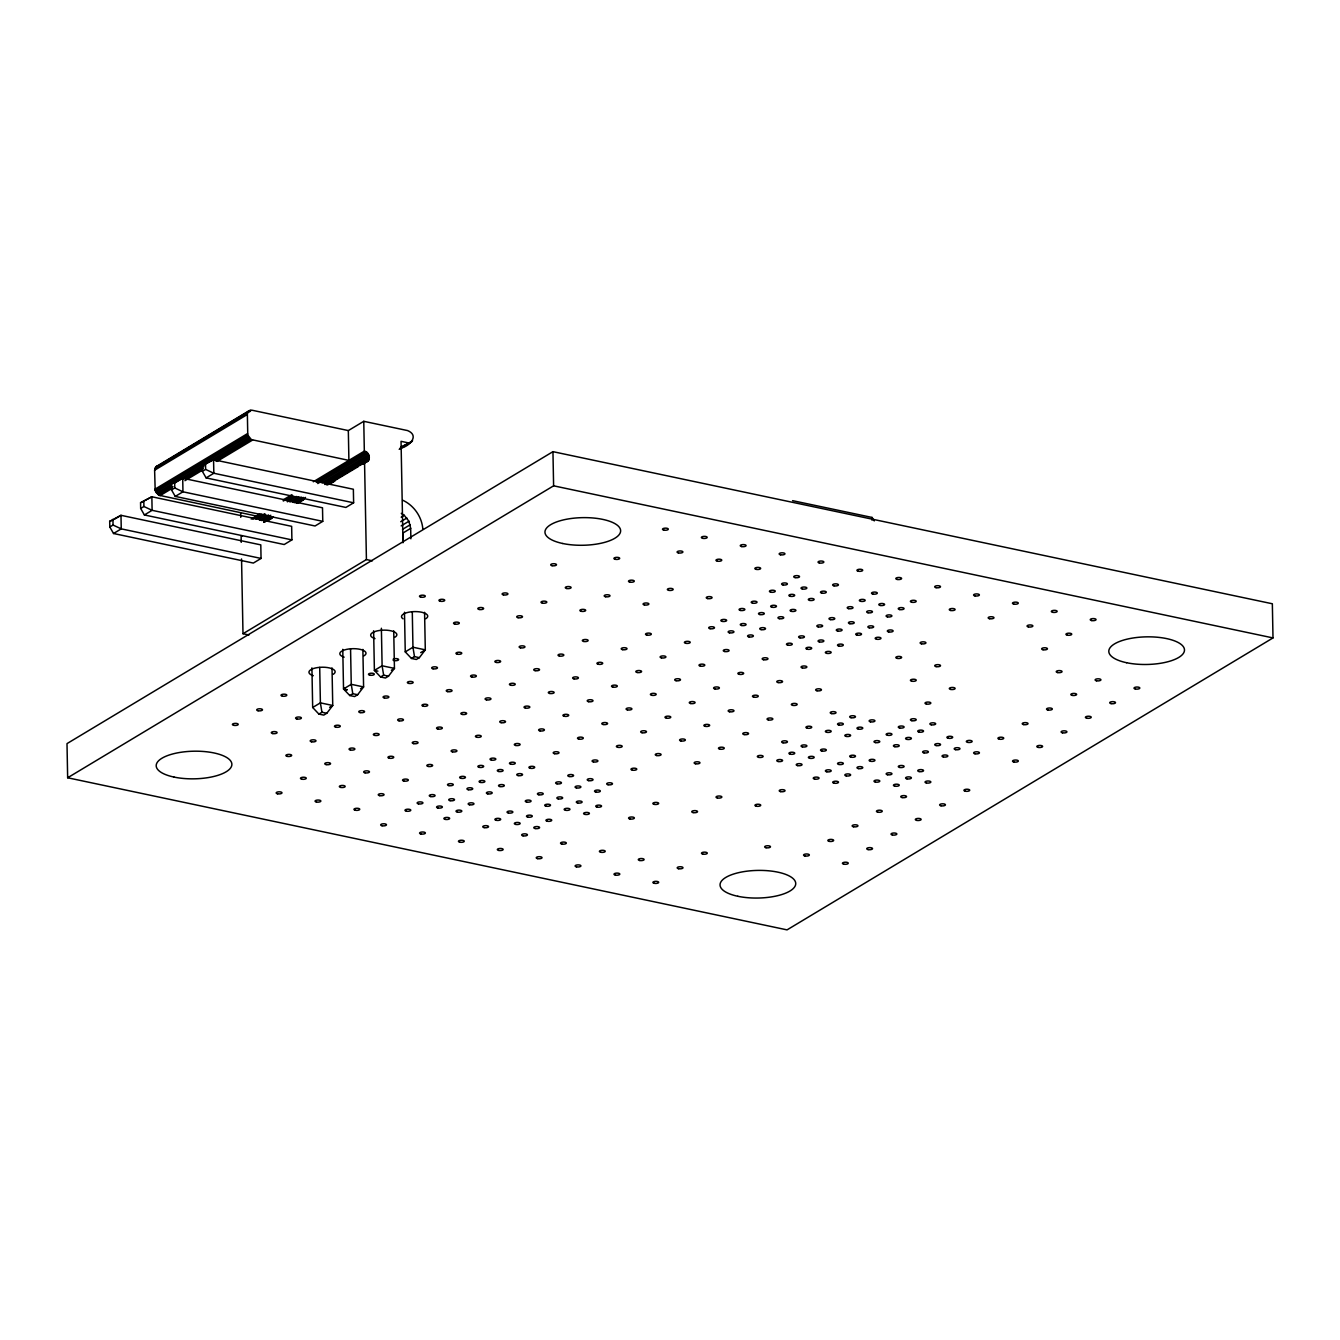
<?xml version="1.0" encoding="UTF-8"?>
<svg xmlns="http://www.w3.org/2000/svg" width="1340" height="1340" viewBox="0 0 1340 1340"><rect width="100%" height="100%" fill="white"/><g stroke="black" fill="none" stroke-linecap="round" stroke-linejoin="round"><path stroke-width="1.5" d="M256.342 516.017L158.757 495.197L155.189 490.624L154.619 470.206L155.993 466.689L158.187 465.75M348.333 430.576L348.903 460.391L251.317 439.587L247.766 435.014L247.347 413.222L248.57 411.062L252.037 410.224L348.333 430.576L363.76 421.313L407.595 430.576C420.123 435.751 408.901 446.84 400.325 448.247M326.977 484.544L364.547 461.965C371.548 462.836 370.108 451.798 364.329 451.128L313.309 481.78M311.918 667.873L312.672 707.486L318.887 714.069L323.761 715.091L326.793 713.265L332.739 705.476L332.019 667.923M342.772 649.331L343.526 688.961L349.757 695.527L354.614 696.549L357.646 694.723L363.592 686.934L362.872 649.398M373.625 630.788L374.396 670.419L380.61 676.985L385.468 678.006L388.5 676.181L394.446 668.392L393.726 630.855M404.479 612.246L405.25 651.877L411.464 658.443L416.321 659.481L419.37 657.655L425.299 649.85L424.579 612.313M155.993 466.689L249.575 410.425M155.239 467.643L250.764 410.124M168.354 460.491L171.922 458.347M177.265 455.131L180.816 453.004M184.384 450.86L189.727 447.644M195.07 444.444L198.621 442.3M203.965 439.101L207.533 436.957M211.083 434.813L216.427 431.614M228.889 424.127L232.457 421.983M237.8 418.767L241.351 416.639M244.918 414.496L250.262 411.279M154.77 468.849L247.347 413.222M154.619 470.206L247.197 414.596M154.988 489.184L247.565 433.574M155.189 490.624L247.766 435.014M155.708 492.031L248.285 436.421M109.696 521.294L120.985 515.314L260.798 544.878L261.049 558.428L253.344 563.068L113.532 533.504L109.813 526.989L109.696 521.294L113.28 519.954M140.566 502.751L151.856 496.772L291.651 526.335L291.902 539.886L284.197 544.526L144.385 514.962L140.667 508.446L140.566 502.751L151.856 496.772L152.107 510.322L144.385 514.962M156.512 493.321L249.089 437.711M114.821 519.016L120.985 515.314L121.253 528.865L113.532 533.504M174.987 482.869L182.709 478.229L322.505 507.793L322.772 521.344L315.051 525.983L175.255 496.42L171.52 489.904L171.419 484.209M157.55 494.41L171.788 485.851M182.475 479.435L203.831 466.605M214.517 460.173L250.128 438.783M158.757 495.197L172.994 486.638M185.456 479.151L203.261 468.464M215.723 460.977L251.317 439.587M160.03 495.649L172.492 488.162M184.954 480.675L202.759 469.988M216.996 461.429L252.607 440.039M109.813 526.989L113.046 525.045L121.253 528.865L261.049 558.428M140.667 508.446L143.916 506.503L152.107 510.322L291.902 539.886M171.52 489.904L174.77 487.961L182.96 491.797L322.772 521.344M353.626 502.802L345.904 507.441L206.109 477.894L202.39 471.379L205.623 469.419L213.831 473.255L353.626 502.802L353.358 489.251L213.562 459.704L205.523 463.724L205.623 469.419M175.255 496.42L182.96 491.797L182.709 478.229L174.652 482.266L174.77 487.961M206.109 477.894L213.831 473.255L213.562 459.704L202.273 465.667L202.39 471.379M251.2 519.099L259.893 513.873M283.041 499.971L291.936 494.628M252.925 519.284L261.87 513.923M283.326 501.026L292.271 495.649M315.536 481.68L365.619 451.58M255.907 519.016L264.851 513.639M286.325 500.741L293.477 496.437M316.726 482.467L366.825 452.367M258.737 519.016L265.889 514.711M287.363 501.813L296.308 496.437M317.764 483.539L367.864 453.456M259.541 520.305L268.486 514.928M289.959 502.031L298.904 496.654M322.153 482.685L368.668 454.746M261.853 520.64L270.797 515.264M292.271 502.366L301.215 496.989M324.464 483.02L369.187 456.153M263.829 521.009L270.998 516.704M294.247 502.734L303.192 497.358M324.665 484.46L369.388 457.593M263.695 522.365L272.64 516.989M295.889 503.019L303.058 498.731M326.307 484.762L369.237 458.967M264.365 522.148L273.31 516.788M296.576 502.802L305.52 497.442M268.586 520.356L272.171 518.195M297.212 503.153L304.364 498.849M327.63 484.879L358.668 466.354M359.824 465.533L368.768 460.156M298.234 503.036L303.611 499.803M331.231 483.254L334.799 481.11M362.637 464.344L368.014 461.128M400.677 447.074L409.269 442.87M400.057 448.264L412.586 440.743M399.203 449.336L411.715 441.815M401.196 517.173L404.278 515.331L408.901 521.243L410.677 528.362L410.878 538.797M400.71 521.729L406.874 518.027M401.179 525.883L408.901 521.243M402.469 529.4L410.191 524.778M410.677 528.362L402.972 533.002L403.122 541.343M241.552 558.964L242.992 633.719L366.423 559.567L372.403 560.823M552.951 451.664L67 743.616L67.653 777.769L787.049 929.876L1273 637.924L1272.347 603.77L552.951 451.664L553.604 485.817L67.653 777.769M312.672 707.486L320.394 702.864L332.739 705.476L329.64 707.319M405.25 651.877L412.954 647.237L425.299 649.85L420.676 652.63M360.51 688.777L363.592 686.934L351.248 684.321L343.526 688.961L347.06 689.698M391.364 670.251L394.446 668.392L382.101 665.779L374.396 670.419L377.913 671.156M318.887 714.069L321.935 712.244L326.793 713.265M349.757 695.527L352.788 693.701L357.646 694.723M380.61 676.985L383.642 675.159L388.5 676.181M411.464 658.443L414.496 656.617L419.37 657.655M242.389 536.218L241.116 536.134L241.234 542.348M792.593 500.657L872.038 517.441L874.25 520.925M407.829 442.769L401.045 441.329L402.988 542.767M553.604 485.817L1273 637.924M242.992 633.719L248.972 634.976M402.637 500.189C413.892 505.297 421.933 516.855 422.837 529.183M401.28 513.337L404.278 515.331M414.496 656.617L412.954 647.237L412.284 611.794M383.642 675.159L382.101 665.779L381.381 628.242M352.788 693.701L351.248 684.321L350.561 648.861M321.935 712.244L320.394 702.864L319.707 667.404M872.038 517.441L872.089 520.288M363.76 421.313L364.329 451.128M364.547 461.965L366.423 559.567M240.681 513.354L240.748 517.324M143.799 500.808L143.916 506.503M112.945 519.334L113.046 525.045M393.223 659.129A2.914 1.055 -1.1 0 1 397.645 658.828A2.914 1.055 -1.1 0 1 397.494 660.452A2.914 1.055 -1.1 0 1 393.123 660.201M346.993 689.916A2.914 1.055 -1.1 0 1 344.631 688.325M403.038 618.829A13.115 4.79 -1.1 0 1 415.065 611.593A13.115 4.79 -1.1 0 1 425.735 618.745M374.999 638.627A13.115 4.79 -1.1 0 1 373.508 632.111A13.115 4.79 -1.1 0 1 391.33 630.889A13.115 4.79 -1.1 0 1 394.881 637.27M344.146 657.169A13.115 4.79 -1.1 0 1 342.655 650.654A13.115 4.79 -1.1 0 1 360.477 649.431A13.115 4.79 -1.1 0 1 364.028 655.813M313.292 675.712A13.115 4.79 -1.1 0 1 311.784 669.196A13.115 4.79 -1.1 0 1 329.623 667.973A13.115 4.79 -1.1 0 1 333.158 674.355M173.965 777.066A37.855 13.819 -1.1 0 0 231.853 764.872A37.855 13.819 -1.1 0 0 176.26 753.114A37.855 13.819 -1.1 0 0 173.965 777.066M562.733 543.504A37.855 13.819 -1.1 0 0 620.604 531.31A37.855 13.819 -1.1 0 0 565.011 519.552A37.855 13.819 -1.1 0 0 562.733 543.504M737.821 896.276A37.855 13.819 -1.1 0 0 795.709 884.082A37.855 13.819 -1.1 0 0 740.099 872.323A37.855 13.819 -1.1 0 0 737.821 896.276M1126.572 662.714A37.855 13.819 -1.1 0 0 1184.459 650.52A37.855 13.819 -1.1 0 0 1128.866 638.761A37.855 13.819 -1.1 0 0 1126.572 662.714M627.472 709.899A2.914 1.055 -1.1 0 0 631.927 708.961A2.914 1.055 -1.1 0 0 627.639 708.056A2.914 1.055 -1.1 0 0 627.472 709.899M651.776 695.309A2.914 1.055 -1.1 0 0 656.215 694.371A2.914 1.055 -1.1 0 0 651.944 693.467A2.914 1.055 -1.1 0 0 651.776 695.309M676.063 680.703A2.914 1.055 -1.1 0 0 680.519 679.765A2.914 1.055 -1.1 0 0 676.248 678.861A2.914 1.055 -1.1 0 0 676.063 680.703M700.368 666.114A2.914 1.055 -1.1 0 0 704.823 665.176A2.914 1.055 -1.1 0 0 700.535 664.271A2.914 1.055 -1.1 0 0 700.368 666.114M724.655 651.508A2.914 1.055 -1.1 0 0 729.111 650.57A2.914 1.055 -1.1 0 0 724.84 649.666A2.914 1.055 -1.1 0 0 724.655 651.508M748.96 636.919A2.914 1.055 -1.1 0 0 753.415 635.981A2.914 1.055 -1.1 0 0 749.127 635.076A2.914 1.055 -1.1 0 0 748.96 636.919M761.103 629.616A2.914 1.055 -1.1 0 0 765.559 628.678A2.914 1.055 -1.1 0 0 761.288 627.773A2.914 1.055 -1.1 0 0 761.103 629.616M741.656 625.512A2.914 1.055 -1.1 0 0 746.112 624.574A2.914 1.055 -1.1 0 0 741.841 623.669A2.914 1.055 -1.1 0 0 741.656 625.512M729.513 632.815A2.914 1.055 -1.1 0 0 733.968 631.877A2.914 1.055 -1.1 0 0 729.697 630.972A2.914 1.055 -1.1 0 0 729.513 632.815M722.226 621.392A2.914 1.055 -1.1 0 0 726.682 620.454A2.914 1.055 -1.1 0 0 722.394 619.549A2.914 1.055 -1.1 0 0 722.226 621.392M710.066 628.694A2.914 1.055 -1.1 0 0 714.521 627.756A2.914 1.055 -1.1 0 0 710.25 626.852A2.914 1.055 -1.1 0 0 710.066 628.694M685.779 643.301A2.914 1.055 -1.1 0 0 690.234 642.363A2.914 1.055 -1.1 0 0 685.946 641.458A2.914 1.055 -1.1 0 0 685.779 643.301M646.885 635.076A2.914 1.055 -1.1 0 0 651.341 634.138A2.914 1.055 -1.1 0 0 647.069 633.234A2.914 1.055 -1.1 0 0 646.885 635.076M661.474 657.89A2.914 1.055 -1.1 0 0 665.93 656.952A2.914 1.055 -1.1 0 0 661.659 656.047A2.914 1.055 -1.1 0 0 661.474 657.89M622.597 649.666A2.914 1.055 -1.1 0 0 627.036 648.728A2.914 1.055 -1.1 0 0 622.765 647.823A2.914 1.055 -1.1 0 0 622.597 649.666M637.187 672.496A2.914 1.055 -1.1 0 0 641.625 671.558A2.914 1.055 -1.1 0 0 637.354 670.653A2.914 1.055 -1.1 0 0 637.187 672.496M612.882 687.085A2.914 1.055 -1.1 0 0 617.338 686.147A2.914 1.055 -1.1 0 0 613.067 685.243A2.914 1.055 -1.1 0 0 612.882 687.085M588.578 701.691A2.914 1.055 -1.1 0 0 593.034 700.753A2.914 1.055 -1.1 0 0 588.763 699.849A2.914 1.055 -1.1 0 0 588.578 701.691M549.702 693.467A2.914 1.055 -1.1 0 0 554.157 692.529A2.914 1.055 -1.1 0 0 549.869 691.624A2.914 1.055 -1.1 0 0 549.702 693.467M573.989 678.861A2.914 1.055 -1.1 0 0 578.444 677.923A2.914 1.055 -1.1 0 0 574.173 677.018A2.914 1.055 -1.1 0 0 573.989 678.861M598.293 664.271A2.914 1.055 -1.1 0 0 602.749 663.333A2.914 1.055 -1.1 0 0 598.478 662.429A2.914 1.055 -1.1 0 0 598.293 664.271M510.808 685.243A2.914 1.055 -1.1 0 0 515.264 684.305A2.914 1.055 -1.1 0 0 510.992 683.4A2.914 1.055 -1.1 0 0 510.808 685.243M535.112 670.653A2.914 1.055 -1.1 0 0 539.568 669.698A2.914 1.055 -1.1 0 0 535.28 668.811A2.914 1.055 -1.1 0 0 535.112 670.653M559.4 656.047A2.914 1.055 -1.1 0 0 563.855 655.109A2.914 1.055 -1.1 0 0 559.584 654.205A2.914 1.055 -1.1 0 0 559.4 656.047M583.704 641.458A2.914 1.055 -1.1 0 0 588.159 640.503A2.914 1.055 -1.1 0 0 583.888 639.615A2.914 1.055 -1.1 0 0 583.704 641.458M471.931 677.018A2.914 1.055 -1.1 0 0 476.387 676.08A2.914 1.055 -1.1 0 0 472.099 675.176A2.914 1.055 -1.1 0 0 471.931 677.018M496.219 662.429A2.914 1.055 -1.1 0 0 500.674 661.491A2.914 1.055 -1.1 0 0 496.403 660.587A2.914 1.055 -1.1 0 0 496.219 662.429M520.523 647.823A2.914 1.055 -1.1 0 0 524.979 646.885A2.914 1.055 -1.1 0 0 520.691 645.981A2.914 1.055 -1.1 0 0 520.523 647.823M433.038 668.794A2.914 1.055 -1.1 0 0 437.493 667.856A2.914 1.055 -1.1 0 0 433.222 666.952A2.914 1.055 -1.1 0 0 433.038 668.794M457.342 654.205A2.914 1.055 -1.1 0 0 461.798 653.267A2.914 1.055 -1.1 0 0 457.51 652.362A2.914 1.055 -1.1 0 0 457.342 654.205M779.327 618.678A2.914 1.055 -1.1 0 0 783.783 617.74A2.914 1.055 -1.1 0 0 779.512 616.836A2.914 1.055 -1.1 0 0 779.327 618.678M791.488 611.375A2.914 1.055 -1.1 0 0 795.927 610.437A2.914 1.055 -1.1 0 0 791.655 609.533A2.914 1.055 -1.1 0 0 791.488 611.375M759.881 614.558A2.914 1.055 -1.1 0 0 764.336 613.62A2.914 1.055 -1.1 0 0 760.065 612.715A2.914 1.055 -1.1 0 0 759.881 614.558M772.041 607.255A2.914 1.055 -1.1 0 0 776.496 606.317A2.914 1.055 -1.1 0 0 772.208 605.412A2.914 1.055 -1.1 0 0 772.041 607.255M752.594 603.151A2.914 1.055 -1.1 0 0 757.05 602.213A2.914 1.055 -1.1 0 0 752.762 601.308A2.914 1.055 -1.1 0 0 752.594 603.151M740.451 610.454A2.914 1.055 -1.1 0 0 744.889 609.516A2.914 1.055 -1.1 0 0 740.618 608.611A2.914 1.055 -1.1 0 0 740.451 610.454M707.637 598.578A2.914 1.055 -1.1 0 0 712.093 597.64A2.914 1.055 -1.1 0 0 707.805 596.736A2.914 1.055 -1.1 0 0 707.637 598.578M668.744 590.354A2.914 1.055 -1.1 0 0 673.199 589.416A2.914 1.055 -1.1 0 0 668.928 588.511A2.914 1.055 -1.1 0 0 668.744 590.354M629.867 582.13A2.914 1.055 -1.1 0 0 634.306 581.192A2.914 1.055 -1.1 0 0 630.034 580.287A2.914 1.055 -1.1 0 0 629.867 582.13M644.456 604.96A2.914 1.055 -1.1 0 0 648.895 604.022A2.914 1.055 -1.1 0 0 644.624 603.117A2.914 1.055 -1.1 0 0 644.456 604.96M605.563 596.736A2.914 1.055 -1.1 0 0 610.018 595.798A2.914 1.055 -1.1 0 0 605.747 594.893A2.914 1.055 -1.1 0 0 605.563 596.736M566.669 588.511A2.914 1.055 -1.1 0 0 571.125 587.573A2.914 1.055 -1.1 0 0 566.854 586.669A2.914 1.055 -1.1 0 0 566.669 588.511M542.382 603.117A2.914 1.055 -1.1 0 0 546.837 602.179A2.914 1.055 -1.1 0 0 542.549 601.275A2.914 1.055 -1.1 0 0 542.382 603.117M581.259 611.325A2.914 1.055 -1.1 0 0 585.714 610.387A2.914 1.055 -1.1 0 0 581.443 609.482A2.914 1.055 -1.1 0 0 581.259 611.325M518.077 617.707A2.914 1.055 -1.1 0 0 522.533 616.769A2.914 1.055 -1.1 0 0 518.262 615.864A2.914 1.055 -1.1 0 0 518.077 617.707M503.488 594.893A2.914 1.055 -1.1 0 0 507.944 593.955A2.914 1.055 -1.1 0 0 503.673 593.051A2.914 1.055 -1.1 0 0 503.488 594.893M479.201 609.482A2.914 1.055 -1.1 0 0 483.656 608.544A2.914 1.055 -1.1 0 0 479.368 607.64A2.914 1.055 -1.1 0 0 479.201 609.482M454.897 624.088A2.914 1.055 -1.1 0 0 459.352 623.15A2.914 1.055 -1.1 0 0 455.081 622.246A2.914 1.055 -1.1 0 0 454.897 624.088M459.821 842.207A2.914 1.055 -1.1 0 0 464.276 841.269A2.914 1.055 -1.1 0 0 460.005 840.364A2.914 1.055 -1.1 0 0 459.821 842.207M484.125 827.618A2.914 1.055 -1.1 0 0 488.581 826.663A2.914 1.055 -1.1 0 0 484.31 825.775A2.914 1.055 -1.1 0 0 484.125 827.618M523.019 835.825A2.914 1.055 -1.1 0 0 527.457 834.887A2.914 1.055 -1.1 0 0 523.186 833.982A2.914 1.055 -1.1 0 0 523.019 835.825M498.715 850.431A2.914 1.055 -1.1 0 0 503.17 849.493A2.914 1.055 -1.1 0 0 498.899 848.589A2.914 1.055 -1.1 0 0 498.715 850.431M535.163 828.539A2.914 1.055 -1.1 0 0 539.618 827.601A2.914 1.055 -1.1 0 0 535.33 826.696A2.914 1.055 -1.1 0 0 535.163 828.539M547.306 821.236A2.914 1.055 -1.1 0 0 551.762 820.298A2.914 1.055 -1.1 0 0 547.49 819.393A2.914 1.055 -1.1 0 0 547.306 821.236M527.86 817.115A2.914 1.055 -1.1 0 0 532.315 816.177A2.914 1.055 -1.1 0 0 528.044 815.273A2.914 1.055 -1.1 0 0 527.86 817.115M515.716 824.418A2.914 1.055 -1.1 0 0 520.171 823.48A2.914 1.055 -1.1 0 0 515.9 822.576A2.914 1.055 -1.1 0 0 515.716 824.418M496.269 820.315A2.914 1.055 -1.1 0 0 500.725 819.377A2.914 1.055 -1.1 0 0 496.453 818.472A2.914 1.055 -1.1 0 0 496.269 820.315M508.43 813.012A2.914 1.055 -1.1 0 0 512.885 812.073A2.914 1.055 -1.1 0 0 508.597 811.169A2.914 1.055 -1.1 0 0 508.43 813.012M561.895 844.049A2.914 1.055 -1.1 0 0 566.351 843.111A2.914 1.055 -1.1 0 0 562.08 842.207A2.914 1.055 -1.1 0 0 561.895 844.049M537.608 858.655A2.914 1.055 -1.1 0 0 542.047 857.717A2.914 1.055 -1.1 0 0 537.775 856.813A2.914 1.055 -1.1 0 0 537.608 858.655M600.789 852.274A2.914 1.055 -1.1 0 0 605.245 851.336A2.914 1.055 -1.1 0 0 600.957 850.431A2.914 1.055 -1.1 0 0 600.789 852.274M576.485 866.863A2.914 1.055 -1.1 0 0 580.94 865.925A2.914 1.055 -1.1 0 0 576.669 865.02A2.914 1.055 -1.1 0 0 576.485 866.863M639.666 860.498A2.914 1.055 -1.1 0 0 644.121 859.56A2.914 1.055 -1.1 0 0 639.85 858.655A2.914 1.055 -1.1 0 0 639.666 860.498M615.378 875.087A2.914 1.055 -1.1 0 0 619.834 874.149A2.914 1.055 -1.1 0 0 615.546 873.245A2.914 1.055 -1.1 0 0 615.378 875.087M654.255 883.311A2.914 1.055 -1.1 0 0 658.711 882.373A2.914 1.055 -1.1 0 0 654.439 881.469A2.914 1.055 -1.1 0 0 654.255 883.311M678.559 868.722A2.914 1.055 -1.1 0 0 683.015 867.784A2.914 1.055 -1.1 0 0 678.727 866.88A2.914 1.055 -1.1 0 0 678.559 868.722M702.864 854.116A2.914 1.055 -1.1 0 0 707.302 853.178A2.914 1.055 -1.1 0 0 703.031 852.274A2.914 1.055 -1.1 0 0 702.864 854.116M766.044 847.734A2.914 1.055 -1.1 0 0 770.5 846.796A2.914 1.055 -1.1 0 0 766.212 845.892A2.914 1.055 -1.1 0 0 766.044 847.734M804.921 855.958A2.914 1.055 -1.1 0 0 809.377 855.02A2.914 1.055 -1.1 0 0 805.106 854.116A2.914 1.055 -1.1 0 0 804.921 855.958M843.815 864.183A2.914 1.055 -1.1 0 0 848.27 863.245A2.914 1.055 -1.1 0 0 843.982 862.34A2.914 1.055 -1.1 0 0 843.815 864.183M868.102 849.594A2.914 1.055 -1.1 0 0 872.558 848.656A2.914 1.055 -1.1 0 0 868.287 847.751A2.914 1.055 -1.1 0 0 868.102 849.594M829.226 841.369A2.914 1.055 -1.1 0 0 833.681 840.431A2.914 1.055 -1.1 0 0 829.393 839.527A2.914 1.055 -1.1 0 0 829.226 841.369M853.513 826.763A2.914 1.055 -1.1 0 0 857.969 825.825A2.914 1.055 -1.1 0 0 853.697 824.921A2.914 1.055 -1.1 0 0 853.513 826.763M892.406 834.988A2.914 1.055 -1.1 0 0 896.862 834.049A2.914 1.055 -1.1 0 0 892.574 833.145A2.914 1.055 -1.1 0 0 892.406 834.988M916.711 820.398A2.914 1.055 -1.1 0 0 921.15 819.46A2.914 1.055 -1.1 0 0 916.878 818.556A2.914 1.055 -1.1 0 0 916.711 820.398M877.817 812.174A2.914 1.055 -1.1 0 0 882.273 811.236A2.914 1.055 -1.1 0 0 878.001 810.332A2.914 1.055 -1.1 0 0 877.817 812.174M940.998 805.792A2.914 1.055 -1.1 0 0 945.454 804.854A2.914 1.055 -1.1 0 0 941.183 803.95A2.914 1.055 -1.1 0 0 940.998 805.792M902.122 797.568A2.914 1.055 -1.1 0 0 906.56 796.63A2.914 1.055 -1.1 0 0 902.289 795.726A2.914 1.055 -1.1 0 0 902.122 797.568M965.302 791.203A2.914 1.055 -1.1 0 0 969.758 790.265A2.914 1.055 -1.1 0 0 965.47 789.361A2.914 1.055 -1.1 0 0 965.302 791.203M926.409 782.979A2.914 1.055 -1.1 0 0 930.865 782.041A2.914 1.055 -1.1 0 0 926.593 781.136A2.914 1.055 -1.1 0 0 926.409 782.979M919.123 771.572A2.914 1.055 -1.1 0 0 923.578 770.634A2.914 1.055 -1.1 0 0 919.29 769.73A2.914 1.055 -1.1 0 0 919.123 771.572M899.676 767.452A2.914 1.055 -1.1 0 0 904.131 766.514A2.914 1.055 -1.1 0 0 899.844 765.609A2.914 1.055 -1.1 0 0 899.676 767.452M906.962 778.858A2.914 1.055 -1.1 0 0 911.418 777.92A2.914 1.055 -1.1 0 0 907.147 777.016A2.914 1.055 -1.1 0 0 906.962 778.858M887.532 774.755A2.914 1.055 -1.1 0 0 891.971 773.817A2.914 1.055 -1.1 0 0 887.7 772.912A2.914 1.055 -1.1 0 0 887.532 774.755M894.819 786.161A2.914 1.055 -1.1 0 0 899.274 785.223A2.914 1.055 -1.1 0 0 895.003 784.319A2.914 1.055 -1.1 0 0 894.819 786.161M875.372 782.058A2.914 1.055 -1.1 0 0 879.827 781.12A2.914 1.055 -1.1 0 0 875.556 780.215A2.914 1.055 -1.1 0 0 875.372 782.058M526.654 802.057A2.914 1.055 -1.1 0 0 531.092 801.119A2.914 1.055 -1.1 0 0 526.821 800.215A2.914 1.055 -1.1 0 0 526.654 802.057M538.797 794.771A2.914 1.055 -1.1 0 0 543.253 793.833A2.914 1.055 -1.1 0 0 538.965 792.928A2.914 1.055 -1.1 0 0 538.797 794.771M558.244 798.875A2.914 1.055 -1.1 0 0 562.7 797.937A2.914 1.055 -1.1 0 0 558.412 797.032A2.914 1.055 -1.1 0 0 558.244 798.875M546.083 806.178A2.914 1.055 -1.1 0 0 550.539 805.24A2.914 1.055 -1.1 0 0 546.268 804.335A2.914 1.055 -1.1 0 0 546.083 806.178M565.53 810.281A2.914 1.055 -1.1 0 0 569.986 809.343A2.914 1.055 -1.1 0 0 565.715 808.439A2.914 1.055 -1.1 0 0 565.53 810.281M577.674 802.978A2.914 1.055 -1.1 0 0 582.13 802.04A2.914 1.055 -1.1 0 0 577.858 801.136A2.914 1.055 -1.1 0 0 577.674 802.978M597.121 807.099A2.914 1.055 -1.1 0 0 601.576 806.161A2.914 1.055 -1.1 0 0 597.305 805.256A2.914 1.055 -1.1 0 0 597.121 807.099M584.977 814.402A2.914 1.055 -1.1 0 0 589.433 813.464A2.914 1.055 -1.1 0 0 585.144 812.559A2.914 1.055 -1.1 0 0 584.977 814.402M629.934 818.975A2.914 1.055 -1.1 0 0 634.389 818.037A2.914 1.055 -1.1 0 0 630.118 817.132A2.914 1.055 -1.1 0 0 629.934 818.975M654.238 804.369A2.914 1.055 -1.1 0 0 658.694 803.431A2.914 1.055 -1.1 0 0 654.406 802.526A2.914 1.055 -1.1 0 0 654.238 804.369M693.115 812.593A2.914 1.055 -1.1 0 0 697.571 811.655A2.914 1.055 -1.1 0 0 693.299 810.75A2.914 1.055 -1.1 0 0 693.115 812.593M717.419 797.987A2.914 1.055 -1.1 0 0 721.875 797.049A2.914 1.055 -1.1 0 0 717.587 796.144A2.914 1.055 -1.1 0 0 717.419 797.987M756.313 806.211A2.914 1.055 -1.1 0 0 760.752 805.273A2.914 1.055 -1.1 0 0 756.48 804.369A2.914 1.055 -1.1 0 0 756.313 806.211M780.6 791.622A2.914 1.055 -1.1 0 0 785.056 790.684A2.914 1.055 -1.1 0 0 780.784 789.779A2.914 1.055 -1.1 0 0 780.6 791.622M814.62 779.076A2.914 1.055 -1.1 0 0 819.075 778.138A2.914 1.055 -1.1 0 0 814.804 777.233A2.914 1.055 -1.1 0 0 814.62 779.076M834.066 783.18A2.914 1.055 -1.1 0 0 838.522 782.242A2.914 1.055 -1.1 0 0 834.234 781.337A2.914 1.055 -1.1 0 0 834.066 783.18M846.21 775.894A2.914 1.055 -1.1 0 0 850.666 774.956A2.914 1.055 -1.1 0 0 846.394 774.051A2.914 1.055 -1.1 0 0 846.21 775.894M826.763 771.773A2.914 1.055 -1.1 0 0 831.219 770.835A2.914 1.055 -1.1 0 0 826.947 769.931A2.914 1.055 -1.1 0 0 826.763 771.773M838.924 764.47A2.914 1.055 -1.1 0 0 843.379 763.532A2.914 1.055 -1.1 0 0 839.091 762.628A2.914 1.055 -1.1 0 0 838.924 764.47M858.354 768.591A2.914 1.055 -1.1 0 0 862.809 767.653A2.914 1.055 -1.1 0 0 858.538 766.748A2.914 1.055 -1.1 0 0 858.354 768.591M870.514 761.288A2.914 1.055 -1.1 0 0 874.97 760.35A2.914 1.055 -1.1 0 0 870.682 759.445A2.914 1.055 -1.1 0 0 870.514 761.288M851.068 757.184A2.914 1.055 -1.1 0 0 855.523 756.246A2.914 1.055 -1.1 0 0 851.235 755.341A2.914 1.055 -1.1 0 0 851.068 757.184M595.898 792.041A2.914 1.055 -1.1 0 0 600.354 791.103A2.914 1.055 -1.1 0 0 596.082 790.198A2.914 1.055 -1.1 0 0 595.898 792.041M608.058 784.738A2.914 1.055 -1.1 0 0 612.514 783.799A2.914 1.055 -1.1 0 0 608.226 782.895A2.914 1.055 -1.1 0 0 608.058 784.738M576.468 787.92A2.914 1.055 -1.1 0 0 580.907 786.982A2.914 1.055 -1.1 0 0 576.635 786.077A2.914 1.055 -1.1 0 0 576.468 787.92M588.612 780.634A2.914 1.055 -1.1 0 0 593.067 779.696A2.914 1.055 -1.1 0 0 588.779 778.791A2.914 1.055 -1.1 0 0 588.612 780.634M557.021 783.816A2.914 1.055 -1.1 0 0 561.477 782.878A2.914 1.055 -1.1 0 0 557.189 781.974A2.914 1.055 -1.1 0 0 557.021 783.816M569.165 776.513A2.914 1.055 -1.1 0 0 573.62 775.575A2.914 1.055 -1.1 0 0 569.349 774.671A2.914 1.055 -1.1 0 0 569.165 776.513M632.346 770.148A2.914 1.055 -1.1 0 0 636.802 769.21A2.914 1.055 -1.1 0 0 632.53 768.306A2.914 1.055 -1.1 0 0 632.346 770.148M593.469 761.924A2.914 1.055 -1.1 0 0 597.925 760.986A2.914 1.055 -1.1 0 0 593.637 760.082A2.914 1.055 -1.1 0 0 593.469 761.924M617.757 747.318A2.914 1.055 -1.1 0 0 622.212 746.38A2.914 1.055 -1.1 0 0 617.941 745.476A2.914 1.055 -1.1 0 0 617.757 747.318M642.061 732.729A2.914 1.055 -1.1 0 0 646.517 731.791A2.914 1.055 -1.1 0 0 642.229 730.886A2.914 1.055 -1.1 0 0 642.061 732.729M680.955 740.953A2.914 1.055 -1.1 0 0 685.393 740.015A2.914 1.055 -1.1 0 0 681.122 739.111A2.914 1.055 -1.1 0 0 680.955 740.953M656.65 755.542A2.914 1.055 -1.1 0 0 661.106 754.604A2.914 1.055 -1.1 0 0 656.818 753.7A2.914 1.055 -1.1 0 0 656.65 755.542M695.527 763.767A2.914 1.055 -1.1 0 0 699.982 762.829A2.914 1.055 -1.1 0 0 695.711 761.924A2.914 1.055 -1.1 0 0 695.527 763.767M719.831 749.16A2.914 1.055 -1.1 0 0 724.287 748.222A2.914 1.055 -1.1 0 0 720.016 747.318A2.914 1.055 -1.1 0 0 719.831 749.16M744.135 734.571A2.914 1.055 -1.1 0 0 748.591 733.633A2.914 1.055 -1.1 0 0 744.303 732.729A2.914 1.055 -1.1 0 0 744.135 734.571M705.242 726.347A2.914 1.055 -1.1 0 0 709.697 725.409A2.914 1.055 -1.1 0 0 705.426 724.505A2.914 1.055 -1.1 0 0 705.242 726.347M666.365 718.123A2.914 1.055 -1.1 0 0 670.804 717.185A2.914 1.055 -1.1 0 0 666.533 716.28A2.914 1.055 -1.1 0 0 666.365 718.123M783.012 742.795A2.914 1.055 -1.1 0 0 787.468 741.857A2.914 1.055 -1.1 0 0 783.197 740.953A2.914 1.055 -1.1 0 0 783.012 742.795M758.725 757.385A2.914 1.055 -1.1 0 0 763.163 756.447A2.914 1.055 -1.1 0 0 758.892 755.542A2.914 1.055 -1.1 0 0 758.725 757.385M778.155 761.505A2.914 1.055 -1.1 0 0 782.61 760.567A2.914 1.055 -1.1 0 0 778.339 759.663A2.914 1.055 -1.1 0 0 778.155 761.505M790.315 754.202A2.914 1.055 -1.1 0 0 794.771 753.264A2.914 1.055 -1.1 0 0 790.483 752.36A2.914 1.055 -1.1 0 0 790.315 754.202M802.459 746.899A2.914 1.055 -1.1 0 0 806.915 745.961A2.914 1.055 -1.1 0 0 802.643 745.057A2.914 1.055 -1.1 0 0 802.459 746.899M821.906 751.02A2.914 1.055 -1.1 0 0 826.361 750.082A2.914 1.055 -1.1 0 0 822.073 749.177A2.914 1.055 -1.1 0 0 821.906 751.02M809.762 758.306A2.914 1.055 -1.1 0 0 814.201 757.368A2.914 1.055 -1.1 0 0 809.93 756.464A2.914 1.055 -1.1 0 0 809.762 758.306M797.601 765.609A2.914 1.055 -1.1 0 0 802.057 764.671A2.914 1.055 -1.1 0 0 797.786 763.767A2.914 1.055 -1.1 0 0 797.601 765.609M838.874 646.064A2.914 1.055 -1.1 0 0 843.329 645.126A2.914 1.055 -1.1 0 0 839.058 644.222A2.914 1.055 -1.1 0 0 838.874 646.064M819.444 641.944A2.914 1.055 -1.1 0 0 823.882 641.006A2.914 1.055 -1.1 0 0 819.611 640.101A2.914 1.055 -1.1 0 0 819.444 641.944M799.997 637.84A2.914 1.055 -1.1 0 0 804.452 636.902A2.914 1.055 -1.1 0 0 800.164 635.997A2.914 1.055 -1.1 0 0 799.997 637.84M787.853 645.143A2.914 1.055 -1.1 0 0 792.292 644.205A2.914 1.055 -1.1 0 0 788.02 643.301A2.914 1.055 -1.1 0 0 787.853 645.143M807.283 649.247A2.914 1.055 -1.1 0 0 811.739 648.309A2.914 1.055 -1.1 0 0 807.467 647.404A2.914 1.055 -1.1 0 0 807.283 649.247M826.73 653.367A2.914 1.055 -1.1 0 0 831.185 652.429A2.914 1.055 -1.1 0 0 826.914 651.525A2.914 1.055 -1.1 0 0 826.73 653.367M763.549 659.732A2.914 1.055 -1.1 0 0 768.004 658.794A2.914 1.055 -1.1 0 0 763.716 657.89A2.914 1.055 -1.1 0 0 763.549 659.732M802.442 667.957A2.914 1.055 -1.1 0 0 806.881 667.019A2.914 1.055 -1.1 0 0 802.61 666.114A2.914 1.055 -1.1 0 0 802.442 667.957M778.138 682.562A2.914 1.055 -1.1 0 0 782.594 681.625A2.914 1.055 -1.1 0 0 778.306 680.72A2.914 1.055 -1.1 0 0 778.138 682.562M739.245 674.338A2.914 1.055 -1.1 0 0 743.7 673.4A2.914 1.055 -1.1 0 0 739.429 672.496A2.914 1.055 -1.1 0 0 739.245 674.338M714.957 688.928A2.914 1.055 -1.1 0 0 719.413 687.99A2.914 1.055 -1.1 0 0 715.125 687.085A2.914 1.055 -1.1 0 0 714.957 688.928M753.834 697.152A2.914 1.055 -1.1 0 0 758.289 696.214A2.914 1.055 -1.1 0 0 754.018 695.309A2.914 1.055 -1.1 0 0 753.834 697.152M729.546 711.758A2.914 1.055 -1.1 0 0 734.002 710.82A2.914 1.055 -1.1 0 0 729.714 709.915A2.914 1.055 -1.1 0 0 729.546 711.758M690.653 703.534A2.914 1.055 -1.1 0 0 695.108 702.596A2.914 1.055 -1.1 0 0 690.837 701.691A2.914 1.055 -1.1 0 0 690.653 703.534M768.423 719.965A2.914 1.055 -1.1 0 0 772.879 719.027A2.914 1.055 -1.1 0 0 768.607 718.123A2.914 1.055 -1.1 0 0 768.423 719.965M792.727 705.376A2.914 1.055 -1.1 0 0 797.183 704.438A2.914 1.055 -1.1 0 0 792.895 703.534A2.914 1.055 -1.1 0 0 792.727 705.376M817.015 690.77A2.914 1.055 -1.1 0 0 821.47 689.832A2.914 1.055 -1.1 0 0 817.199 688.928A2.914 1.055 -1.1 0 0 817.015 690.77M831.604 713.6A2.914 1.055 -1.1 0 0 836.059 712.662A2.914 1.055 -1.1 0 0 831.788 711.758A2.914 1.055 -1.1 0 0 831.604 713.6M807.317 728.19A2.914 1.055 -1.1 0 0 811.772 727.252A2.914 1.055 -1.1 0 0 807.484 726.347A2.914 1.055 -1.1 0 0 807.317 728.19M826.763 732.31A2.914 1.055 -1.1 0 0 831.202 731.372A2.914 1.055 -1.1 0 0 826.931 730.468A2.914 1.055 -1.1 0 0 826.763 732.31M838.907 725.007A2.914 1.055 -1.1 0 0 843.363 724.069A2.914 1.055 -1.1 0 0 839.075 723.165A2.914 1.055 -1.1 0 0 838.907 725.007M851.051 717.704A2.914 1.055 -1.1 0 0 855.506 716.766A2.914 1.055 -1.1 0 0 851.235 715.861A2.914 1.055 -1.1 0 0 851.051 717.704M870.498 721.825A2.914 1.055 -1.1 0 0 874.953 720.886A2.914 1.055 -1.1 0 0 870.682 719.982A2.914 1.055 -1.1 0 0 870.498 721.825M858.354 729.111A2.914 1.055 -1.1 0 0 862.809 728.173A2.914 1.055 -1.1 0 0 858.521 727.268A2.914 1.055 -1.1 0 0 858.354 729.111M846.193 736.414A2.914 1.055 -1.1 0 0 850.649 735.476A2.914 1.055 -1.1 0 0 846.378 734.571A2.914 1.055 -1.1 0 0 846.193 736.414M818.221 626.885A2.914 1.055 -1.1 0 0 822.676 625.947A2.914 1.055 -1.1 0 0 818.388 625.043A2.914 1.055 -1.1 0 0 818.221 626.885M830.365 619.599A2.914 1.055 -1.1 0 0 834.82 618.661A2.914 1.055 -1.1 0 0 830.549 617.757A2.914 1.055 -1.1 0 0 830.365 619.599M849.811 623.703A2.914 1.055 -1.1 0 0 854.267 622.765A2.914 1.055 -1.1 0 0 849.979 621.861A2.914 1.055 -1.1 0 0 849.811 623.703M837.668 631.006A2.914 1.055 -1.1 0 0 842.106 630.068A2.914 1.055 -1.1 0 0 837.835 629.163A2.914 1.055 -1.1 0 0 837.668 631.006M857.097 635.11A2.914 1.055 -1.1 0 0 861.553 634.172A2.914 1.055 -1.1 0 0 857.282 633.267A2.914 1.055 -1.1 0 0 857.097 635.11M869.258 627.807A2.914 1.055 -1.1 0 0 873.697 626.869A2.914 1.055 -1.1 0 0 869.425 625.964A2.914 1.055 -1.1 0 0 869.258 627.807M888.688 631.927A2.914 1.055 -1.1 0 0 893.144 630.989A2.914 1.055 -1.1 0 0 888.872 630.085A2.914 1.055 -1.1 0 0 888.688 631.927M876.544 639.23A2.914 1.055 -1.1 0 0 881 638.292A2.914 1.055 -1.1 0 0 876.728 637.388A2.914 1.055 -1.1 0 0 876.544 639.23M921.501 643.803A2.914 1.055 -1.1 0 0 925.957 642.865A2.914 1.055 -1.1 0 0 921.686 641.961A2.914 1.055 -1.1 0 0 921.501 643.803M897.214 658.392A2.914 1.055 -1.1 0 0 901.669 657.454A2.914 1.055 -1.1 0 0 897.381 656.55A2.914 1.055 -1.1 0 0 897.214 658.392M936.091 666.617A2.914 1.055 -1.1 0 0 940.546 665.679A2.914 1.055 -1.1 0 0 936.275 664.774A2.914 1.055 -1.1 0 0 936.091 666.617M911.803 681.206A2.914 1.055 -1.1 0 0 916.259 680.268A2.914 1.055 -1.1 0 0 911.971 679.363A2.914 1.055 -1.1 0 0 911.803 681.206M950.68 689.43A2.914 1.055 -1.1 0 0 955.135 688.492A2.914 1.055 -1.1 0 0 950.864 687.587A2.914 1.055 -1.1 0 0 950.68 689.43M926.392 704.036A2.914 1.055 -1.1 0 0 930.848 703.098A2.914 1.055 -1.1 0 0 926.56 702.194A2.914 1.055 -1.1 0 0 926.392 704.036M911.803 720.686A2.914 1.055 -1.1 0 0 916.259 719.747A2.914 1.055 -1.1 0 0 911.987 718.843A2.914 1.055 -1.1 0 0 911.803 720.686M931.25 724.789A2.914 1.055 -1.1 0 0 935.705 723.851A2.914 1.055 -1.1 0 0 931.434 722.947A2.914 1.055 -1.1 0 0 931.25 724.789M899.659 727.989A2.914 1.055 -1.1 0 0 904.115 727.051A2.914 1.055 -1.1 0 0 899.844 726.146A2.914 1.055 -1.1 0 0 899.659 727.989M919.106 732.092A2.914 1.055 -1.1 0 0 923.562 731.154A2.914 1.055 -1.1 0 0 919.274 730.25A2.914 1.055 -1.1 0 0 919.106 732.092M887.516 735.275A2.914 1.055 -1.1 0 0 891.971 734.337A2.914 1.055 -1.1 0 0 887.683 733.432A2.914 1.055 -1.1 0 0 887.516 735.275M906.962 739.395A2.914 1.055 -1.1 0 0 911.418 738.457A2.914 1.055 -1.1 0 0 907.13 737.553A2.914 1.055 -1.1 0 0 906.962 739.395M875.372 742.578A2.914 1.055 -1.1 0 0 879.811 741.64A2.914 1.055 -1.1 0 0 875.539 740.735A2.914 1.055 -1.1 0 0 875.372 742.578M894.802 746.698A2.914 1.055 -1.1 0 0 899.257 745.76A2.914 1.055 -1.1 0 0 894.986 744.856A2.914 1.055 -1.1 0 0 894.802 746.698M923.98 752.862A2.914 1.055 -1.1 0 0 928.419 751.924A2.914 1.055 -1.1 0 0 924.148 751.02A2.914 1.055 -1.1 0 0 923.98 752.862M936.124 745.559A2.914 1.055 -1.1 0 0 940.579 744.621A2.914 1.055 -1.1 0 0 936.292 743.717A2.914 1.055 -1.1 0 0 936.124 745.559M948.268 738.256A2.914 1.055 -1.1 0 0 952.723 737.318A2.914 1.055 -1.1 0 0 948.452 736.414A2.914 1.055 -1.1 0 0 948.268 738.256M967.715 742.377A2.914 1.055 -1.1 0 0 972.17 741.439A2.914 1.055 -1.1 0 0 967.882 740.534A2.914 1.055 -1.1 0 0 967.715 742.377M955.571 749.663A2.914 1.055 -1.1 0 0 960.01 748.725A2.914 1.055 -1.1 0 0 955.738 747.821A2.914 1.055 -1.1 0 0 955.571 749.663M943.41 756.966A2.914 1.055 -1.1 0 0 947.866 756.028A2.914 1.055 -1.1 0 0 943.595 755.124A2.914 1.055 -1.1 0 0 943.41 756.966M975.001 753.784A2.914 1.055 -1.1 0 0 979.456 752.846A2.914 1.055 -1.1 0 0 975.185 751.941A2.914 1.055 -1.1 0 0 975.001 753.784M999.305 739.178A2.914 1.055 -1.1 0 0 1003.76 738.24A2.914 1.055 -1.1 0 0 999.473 737.335A2.914 1.055 -1.1 0 0 999.305 739.178M1038.199 747.402A2.914 1.055 -1.1 0 0 1042.637 746.464A2.914 1.055 -1.1 0 0 1038.366 745.559A2.914 1.055 -1.1 0 0 1038.199 747.402M1013.894 762.008A2.914 1.055 -1.1 0 0 1018.35 761.07A2.914 1.055 -1.1 0 0 1014.062 760.165A2.914 1.055 -1.1 0 0 1013.894 762.008M1062.486 732.812A2.914 1.055 -1.1 0 0 1066.942 731.875A2.914 1.055 -1.1 0 0 1062.67 730.97A2.914 1.055 -1.1 0 0 1062.486 732.812M1023.609 724.588A2.914 1.055 -1.1 0 0 1028.048 723.65A2.914 1.055 -1.1 0 0 1023.777 722.746A2.914 1.055 -1.1 0 0 1023.609 724.588M1047.897 709.982A2.914 1.055 -1.1 0 0 1052.352 709.044A2.914 1.055 -1.1 0 0 1048.081 708.14A2.914 1.055 -1.1 0 0 1047.897 709.982M1086.79 718.207A2.914 1.055 -1.1 0 0 1091.246 717.269A2.914 1.055 -1.1 0 0 1086.958 716.364A2.914 1.055 -1.1 0 0 1086.79 718.207M1111.078 703.617A2.914 1.055 -1.1 0 0 1115.533 702.679A2.914 1.055 -1.1 0 0 1111.262 701.775A2.914 1.055 -1.1 0 0 1111.078 703.617M1072.201 695.393A2.914 1.055 -1.1 0 0 1076.657 694.455A2.914 1.055 -1.1 0 0 1072.369 693.551A2.914 1.055 -1.1 0 0 1072.201 695.393M1057.612 672.563A2.914 1.055 -1.1 0 0 1062.067 671.625A2.914 1.055 -1.1 0 0 1057.779 670.72A2.914 1.055 -1.1 0 0 1057.612 672.563M1096.488 680.787A2.914 1.055 -1.1 0 0 1100.944 679.849A2.914 1.055 -1.1 0 0 1096.673 678.944A2.914 1.055 -1.1 0 0 1096.488 680.787M1135.382 689.011A2.914 1.055 -1.1 0 0 1139.838 688.073A2.914 1.055 -1.1 0 0 1135.55 687.169A2.914 1.055 -1.1 0 0 1135.382 689.011M1043.023 649.749A2.914 1.055 -1.1 0 0 1047.478 648.811A2.914 1.055 -1.1 0 0 1043.19 647.907A2.914 1.055 -1.1 0 0 1043.023 649.749M1067.31 635.16A2.914 1.055 -1.1 0 0 1071.765 634.222A2.914 1.055 -1.1 0 0 1067.494 633.318A2.914 1.055 -1.1 0 0 1067.31 635.16M1091.614 620.554A2.914 1.055 -1.1 0 0 1096.07 619.616A2.914 1.055 -1.1 0 0 1091.799 618.712A2.914 1.055 -1.1 0 0 1091.614 620.554M1052.721 612.33A2.914 1.055 -1.1 0 0 1057.176 611.392A2.914 1.055 -1.1 0 0 1052.905 610.487A2.914 1.055 -1.1 0 0 1052.721 612.33M1028.433 626.936A2.914 1.055 -1.1 0 0 1032.889 625.998A2.914 1.055 -1.1 0 0 1028.601 625.093A2.914 1.055 -1.1 0 0 1028.433 626.936M989.54 618.712A2.914 1.055 -1.1 0 0 993.995 617.774A2.914 1.055 -1.1 0 0 989.724 616.869A2.914 1.055 -1.1 0 0 989.54 618.712M1013.844 604.106A2.914 1.055 -1.1 0 0 1018.3 603.168A2.914 1.055 -1.1 0 0 1014.012 602.263A2.914 1.055 -1.1 0 0 1013.844 604.106M950.663 610.487A2.914 1.055 -1.1 0 0 955.119 609.549A2.914 1.055 -1.1 0 0 950.83 608.645A2.914 1.055 -1.1 0 0 950.663 610.487M974.95 595.898A2.914 1.055 -1.1 0 0 979.406 594.96A2.914 1.055 -1.1 0 0 975.135 594.056A2.914 1.055 -1.1 0 0 974.95 595.898M936.074 587.674A2.914 1.055 -1.1 0 0 940.529 586.736A2.914 1.055 -1.1 0 0 936.241 585.831A2.914 1.055 -1.1 0 0 936.074 587.674M911.77 602.263A2.914 1.055 -1.1 0 0 916.225 601.325A2.914 1.055 -1.1 0 0 911.954 600.42A2.914 1.055 -1.1 0 0 911.77 602.263M872.893 594.056A2.914 1.055 -1.1 0 0 877.332 593.118A2.914 1.055 -1.1 0 0 873.06 592.213A2.914 1.055 -1.1 0 0 872.893 594.056M897.18 579.45A2.914 1.055 -1.1 0 0 901.636 578.511A2.914 1.055 -1.1 0 0 897.365 577.607A2.914 1.055 -1.1 0 0 897.18 579.45M860.732 601.342A2.914 1.055 -1.1 0 0 865.188 600.404A2.914 1.055 -1.1 0 0 860.917 599.499A2.914 1.055 -1.1 0 0 860.732 601.342M880.179 605.462A2.914 1.055 -1.1 0 0 884.635 604.524A2.914 1.055 -1.1 0 0 880.363 603.62A2.914 1.055 -1.1 0 0 880.179 605.462M899.626 609.566A2.914 1.055 -1.1 0 0 904.081 608.628A2.914 1.055 -1.1 0 0 899.793 607.724A2.914 1.055 -1.1 0 0 899.626 609.566M887.482 616.869A2.914 1.055 -1.1 0 0 891.921 615.931A2.914 1.055 -1.1 0 0 887.65 615.027A2.914 1.055 -1.1 0 0 887.482 616.869M868.035 612.749A2.914 1.055 -1.1 0 0 872.491 611.811A2.914 1.055 -1.1 0 0 868.203 610.906A2.914 1.055 -1.1 0 0 868.035 612.749M848.589 608.645A2.914 1.055 -1.1 0 0 853.044 607.707A2.914 1.055 -1.1 0 0 848.773 606.802A2.914 1.055 -1.1 0 0 848.589 608.645M809.695 600.42A2.914 1.055 -1.1 0 0 814.151 599.482A2.914 1.055 -1.1 0 0 809.879 598.578A2.914 1.055 -1.1 0 0 809.695 600.42M821.856 593.118A2.914 1.055 -1.1 0 0 826.311 592.18A2.914 1.055 -1.1 0 0 822.023 591.275A2.914 1.055 -1.1 0 0 821.856 593.118M790.265 596.317A2.914 1.055 -1.1 0 0 794.721 595.379A2.914 1.055 -1.1 0 0 790.433 594.474A2.914 1.055 -1.1 0 0 790.265 596.317M802.409 589.014A2.914 1.055 -1.1 0 0 806.864 588.076A2.914 1.055 -1.1 0 0 802.576 587.171A2.914 1.055 -1.1 0 0 802.409 589.014M770.818 592.196A2.914 1.055 -1.1 0 0 775.274 591.258A2.914 1.055 -1.1 0 0 770.986 590.354A2.914 1.055 -1.1 0 0 770.818 592.196M782.962 584.91A2.914 1.055 -1.1 0 0 787.418 583.972A2.914 1.055 -1.1 0 0 783.146 583.068A2.914 1.055 -1.1 0 0 782.962 584.91M833.999 585.831A2.914 1.055 -1.1 0 0 838.455 584.893A2.914 1.055 -1.1 0 0 834.183 583.989A2.914 1.055 -1.1 0 0 833.999 585.831M858.303 571.225A2.914 1.055 -1.1 0 0 862.742 570.287A2.914 1.055 -1.1 0 0 858.471 569.383A2.914 1.055 -1.1 0 0 858.303 571.225M795.106 577.607A2.914 1.055 -1.1 0 0 799.561 576.669A2.914 1.055 -1.1 0 0 795.29 575.764A2.914 1.055 -1.1 0 0 795.106 577.607M819.41 563.001A2.914 1.055 -1.1 0 0 823.865 562.063A2.914 1.055 -1.1 0 0 819.594 561.159A2.914 1.055 -1.1 0 0 819.41 563.001M780.533 554.794A2.914 1.055 -1.1 0 0 784.972 553.856A2.914 1.055 -1.1 0 0 780.701 552.951A2.914 1.055 -1.1 0 0 780.533 554.794M756.229 569.383A2.914 1.055 -1.1 0 0 760.684 568.445A2.914 1.055 -1.1 0 0 756.396 567.54A2.914 1.055 -1.1 0 0 756.229 569.383M741.64 546.569A2.914 1.055 -1.1 0 0 746.095 545.631A2.914 1.055 -1.1 0 0 741.807 544.727A2.914 1.055 -1.1 0 0 741.64 546.569M717.336 561.159A2.914 1.055 -1.1 0 0 721.791 560.221A2.914 1.055 -1.1 0 0 717.52 559.316A2.914 1.055 -1.1 0 0 717.336 561.159M678.459 552.934A2.914 1.055 -1.1 0 0 682.914 551.996A2.914 1.055 -1.1 0 0 678.626 551.092A2.914 1.055 -1.1 0 0 678.459 552.934M702.746 538.345A2.914 1.055 -1.1 0 0 707.202 537.407A2.914 1.055 -1.1 0 0 702.931 536.503A2.914 1.055 -1.1 0 0 702.746 538.345M663.87 530.121A2.914 1.055 -1.1 0 0 668.325 529.183A2.914 1.055 -1.1 0 0 664.037 528.278A2.914 1.055 -1.1 0 0 663.87 530.121M552.08 565.698A2.914 1.055 -1.1 0 0 556.535 564.76A2.914 1.055 -1.1 0 0 552.264 563.855A2.914 1.055 -1.1 0 0 552.08 565.698M615.278 559.316A2.914 1.055 -1.1 0 0 619.716 558.378A2.914 1.055 -1.1 0 0 615.445 557.474A2.914 1.055 -1.1 0 0 615.278 559.316M440.307 601.258A2.914 1.055 -1.1 0 0 444.763 600.32A2.914 1.055 -1.1 0 0 440.492 599.416A2.914 1.055 -1.1 0 0 440.307 601.258M420.861 597.154A2.914 1.055 -1.1 0 0 425.316 596.216A2.914 1.055 -1.1 0 0 421.045 595.312A2.914 1.055 -1.1 0 0 420.861 597.154M420.944 833.982A2.914 1.055 -1.1 0 0 425.4 833.044A2.914 1.055 -1.1 0 0 421.112 832.14A2.914 1.055 -1.1 0 0 420.944 833.982M382.051 825.758A2.914 1.055 -1.1 0 0 386.506 824.82A2.914 1.055 -1.1 0 0 382.235 823.916A2.914 1.055 -1.1 0 0 382.051 825.758M445.248 819.393A2.914 1.055 -1.1 0 0 449.687 818.455A2.914 1.055 -1.1 0 0 445.416 817.551A2.914 1.055 -1.1 0 0 445.248 819.393M457.392 812.09A2.914 1.055 -1.1 0 0 461.848 811.152A2.914 1.055 -1.1 0 0 457.56 810.248A2.914 1.055 -1.1 0 0 457.392 812.09M437.945 807.986A2.914 1.055 -1.1 0 0 442.401 807.048A2.914 1.055 -1.1 0 0 438.13 806.144A2.914 1.055 -1.1 0 0 437.945 807.986M469.536 804.787A2.914 1.055 -1.1 0 0 473.992 803.849A2.914 1.055 -1.1 0 0 469.72 802.945A2.914 1.055 -1.1 0 0 469.536 804.787M450.089 800.683A2.914 1.055 -1.1 0 0 454.545 799.745A2.914 1.055 -1.1 0 0 450.274 798.841A2.914 1.055 -1.1 0 0 450.089 800.683M430.659 796.563A2.914 1.055 -1.1 0 0 435.098 795.625A2.914 1.055 -1.1 0 0 430.827 794.721A2.914 1.055 -1.1 0 0 430.659 796.563M418.499 803.866A2.914 1.055 -1.1 0 0 422.954 802.928A2.914 1.055 -1.1 0 0 418.683 802.024A2.914 1.055 -1.1 0 0 418.499 803.866M406.355 811.169A2.914 1.055 -1.1 0 0 410.81 810.231A2.914 1.055 -1.1 0 0 406.522 809.327A2.914 1.055 -1.1 0 0 406.355 811.169M487.76 793.85A2.914 1.055 -1.1 0 0 492.216 792.912A2.914 1.055 -1.1 0 0 487.944 792.007A2.914 1.055 -1.1 0 0 487.76 793.85M499.904 786.547A2.914 1.055 -1.1 0 0 504.359 785.608A2.914 1.055 -1.1 0 0 500.088 784.704A2.914 1.055 -1.1 0 0 499.904 786.547M468.313 789.729A2.914 1.055 -1.1 0 0 472.769 788.791A2.914 1.055 -1.1 0 0 468.498 787.887A2.914 1.055 -1.1 0 0 468.313 789.729M480.474 782.426A2.914 1.055 -1.1 0 0 484.913 781.488A2.914 1.055 -1.1 0 0 480.641 780.583A2.914 1.055 -1.1 0 0 480.474 782.426M461.027 778.322A2.914 1.055 -1.1 0 0 465.482 777.384A2.914 1.055 -1.1 0 0 461.194 776.48A2.914 1.055 -1.1 0 0 461.027 778.322M448.883 785.625A2.914 1.055 -1.1 0 0 453.322 784.687A2.914 1.055 -1.1 0 0 449.051 783.783A2.914 1.055 -1.1 0 0 448.883 785.625M518.128 775.592A2.914 1.055 -1.1 0 0 522.583 774.654A2.914 1.055 -1.1 0 0 518.312 773.75A2.914 1.055 -1.1 0 0 518.128 775.592M530.288 768.289A2.914 1.055 -1.1 0 0 534.727 767.351A2.914 1.055 -1.1 0 0 530.456 766.447A2.914 1.055 -1.1 0 0 530.288 768.289M510.842 764.185A2.914 1.055 -1.1 0 0 515.297 763.247A2.914 1.055 -1.1 0 0 511.009 762.343A2.914 1.055 -1.1 0 0 510.842 764.185M479.251 767.368A2.914 1.055 -1.1 0 0 483.706 766.43A2.914 1.055 -1.1 0 0 479.419 765.525A2.914 1.055 -1.1 0 0 479.251 767.368M498.698 771.488A2.914 1.055 -1.1 0 0 503.137 770.55A2.914 1.055 -1.1 0 0 498.865 769.646A2.914 1.055 -1.1 0 0 498.698 771.488M491.395 760.082A2.914 1.055 -1.1 0 0 495.85 759.144A2.914 1.055 -1.1 0 0 491.579 758.239A2.914 1.055 -1.1 0 0 491.395 760.082M554.576 753.7A2.914 1.055 -1.1 0 0 559.031 752.762A2.914 1.055 -1.1 0 0 554.76 751.857A2.914 1.055 -1.1 0 0 554.576 753.7M578.88 739.094A2.914 1.055 -1.1 0 0 583.336 738.156A2.914 1.055 -1.1 0 0 579.048 737.251A2.914 1.055 -1.1 0 0 578.88 739.094M603.168 724.505A2.914 1.055 -1.1 0 0 607.623 723.567A2.914 1.055 -1.1 0 0 603.352 722.662A2.914 1.055 -1.1 0 0 603.168 724.505M564.291 716.28A2.914 1.055 -1.1 0 0 568.746 715.342A2.914 1.055 -1.1 0 0 564.458 714.438A2.914 1.055 -1.1 0 0 564.291 716.28M539.986 730.886A2.914 1.055 -1.1 0 0 544.442 729.948A2.914 1.055 -1.1 0 0 540.171 729.044A2.914 1.055 -1.1 0 0 539.986 730.886M515.699 745.476A2.914 1.055 -1.1 0 0 520.138 744.538A2.914 1.055 -1.1 0 0 515.867 743.633A2.914 1.055 -1.1 0 0 515.699 745.476M525.397 708.056A2.914 1.055 -1.1 0 0 529.853 707.118A2.914 1.055 -1.1 0 0 525.582 706.214A2.914 1.055 -1.1 0 0 525.397 708.056M501.11 722.662A2.914 1.055 -1.1 0 0 505.565 721.724A2.914 1.055 -1.1 0 0 501.277 720.819A2.914 1.055 -1.1 0 0 501.11 722.662M476.806 737.251A2.914 1.055 -1.1 0 0 481.261 736.313A2.914 1.055 -1.1 0 0 476.99 735.409A2.914 1.055 -1.1 0 0 476.806 737.251M452.501 751.857A2.914 1.055 -1.1 0 0 456.957 750.919A2.914 1.055 -1.1 0 0 452.685 750.015A2.914 1.055 -1.1 0 0 452.501 751.857M428.214 766.447A2.914 1.055 -1.1 0 0 432.669 765.509A2.914 1.055 -1.1 0 0 428.381 764.604A2.914 1.055 -1.1 0 0 428.214 766.447M403.909 781.053A2.914 1.055 -1.1 0 0 408.365 780.115A2.914 1.055 -1.1 0 0 404.094 779.21A2.914 1.055 -1.1 0 0 403.909 781.053M379.622 795.642A2.914 1.055 -1.1 0 0 384.078 794.704A2.914 1.055 -1.1 0 0 379.79 793.799A2.914 1.055 -1.1 0 0 379.622 795.642M355.318 810.248A2.914 1.055 -1.1 0 0 359.773 809.31A2.914 1.055 -1.1 0 0 355.502 808.405A2.914 1.055 -1.1 0 0 355.318 810.248M316.441 802.024A2.914 1.055 -1.1 0 0 320.88 801.086A2.914 1.055 -1.1 0 0 316.609 800.181A2.914 1.055 -1.1 0 0 316.441 802.024M340.728 787.418A2.914 1.055 -1.1 0 0 345.184 786.48A2.914 1.055 -1.1 0 0 340.913 785.575A2.914 1.055 -1.1 0 0 340.728 787.418M365.033 772.828A2.914 1.055 -1.1 0 0 369.488 771.89A2.914 1.055 -1.1 0 0 365.2 770.986A2.914 1.055 -1.1 0 0 365.033 772.828M389.32 758.222A2.914 1.055 -1.1 0 0 393.776 757.284A2.914 1.055 -1.1 0 0 389.505 756.38A2.914 1.055 -1.1 0 0 389.32 758.222M413.625 743.633A2.914 1.055 -1.1 0 0 418.08 742.695A2.914 1.055 -1.1 0 0 413.792 741.791A2.914 1.055 -1.1 0 0 413.625 743.633M437.929 729.027A2.914 1.055 -1.1 0 0 442.368 728.089A2.914 1.055 -1.1 0 0 438.096 727.184A2.914 1.055 -1.1 0 0 437.929 729.027M462.216 714.438A2.914 1.055 -1.1 0 0 466.672 713.5A2.914 1.055 -1.1 0 0 462.401 712.595A2.914 1.055 -1.1 0 0 462.216 714.438M486.52 699.849A2.914 1.055 -1.1 0 0 490.976 698.894A2.914 1.055 -1.1 0 0 486.688 697.989A2.914 1.055 -1.1 0 0 486.52 699.849M447.627 691.624A2.914 1.055 -1.1 0 0 452.082 690.686A2.914 1.055 -1.1 0 0 447.811 689.782A2.914 1.055 -1.1 0 0 447.627 691.624M423.34 706.214A2.914 1.055 -1.1 0 0 427.778 705.276A2.914 1.055 -1.1 0 0 423.507 704.371A2.914 1.055 -1.1 0 0 423.34 706.214M399.035 720.819A2.914 1.055 -1.1 0 0 403.491 719.881A2.914 1.055 -1.1 0 0 399.203 718.977A2.914 1.055 -1.1 0 0 399.035 720.819M374.731 735.409A2.914 1.055 -1.1 0 0 379.187 734.471A2.914 1.055 -1.1 0 0 374.915 733.566A2.914 1.055 -1.1 0 0 374.731 735.409M350.444 750.015A2.914 1.055 -1.1 0 0 354.899 749.077A2.914 1.055 -1.1 0 0 350.611 748.172A2.914 1.055 -1.1 0 0 350.444 750.015M326.139 764.604A2.914 1.055 -1.1 0 0 330.595 763.666A2.914 1.055 -1.1 0 0 326.324 762.762A2.914 1.055 -1.1 0 0 326.139 764.604M301.852 779.21A2.914 1.055 -1.1 0 0 306.291 778.272A2.914 1.055 -1.1 0 0 302.019 777.368A2.914 1.055 -1.1 0 0 301.852 779.21M277.548 793.799A2.914 1.055 -1.1 0 0 282.003 792.861A2.914 1.055 -1.1 0 0 277.715 791.957A2.914 1.055 -1.1 0 0 277.548 793.799M287.262 756.38A2.914 1.055 -1.1 0 0 291.701 755.442A2.914 1.055 -1.1 0 0 287.43 754.537A2.914 1.055 -1.1 0 0 287.262 756.38M311.55 741.791A2.914 1.055 -1.1 0 0 316.005 740.853A2.914 1.055 -1.1 0 0 311.734 739.948A2.914 1.055 -1.1 0 0 311.55 741.791M335.854 727.184A2.914 1.055 -1.1 0 0 340.31 726.246A2.914 1.055 -1.1 0 0 336.022 725.342A2.914 1.055 -1.1 0 0 335.854 727.184M360.142 712.595A2.914 1.055 -1.1 0 0 364.597 711.657A2.914 1.055 -1.1 0 0 360.326 710.753A2.914 1.055 -1.1 0 0 360.142 712.595M384.446 697.989A2.914 1.055 -1.1 0 0 388.901 697.051A2.914 1.055 -1.1 0 0 384.614 696.147A2.914 1.055 -1.1 0 0 384.446 697.989M408.75 683.4A2.914 1.055 -1.1 0 0 413.189 682.462A2.914 1.055 -1.1 0 0 408.918 681.558A2.914 1.055 -1.1 0 0 408.75 683.4M369.857 675.176A2.914 1.055 -1.1 0 0 374.312 674.238A2.914 1.055 -1.1 0 0 370.041 673.333A2.914 1.055 -1.1 0 0 369.857 675.176M296.961 718.977A2.914 1.055 -1.1 0 0 301.416 718.039A2.914 1.055 -1.1 0 0 297.145 717.135A2.914 1.055 -1.1 0 0 296.961 718.977M272.673 733.566A2.914 1.055 -1.1 0 0 277.112 732.628A2.914 1.055 -1.1 0 0 272.841 731.724A2.914 1.055 -1.1 0 0 272.673 733.566M233.78 725.342A2.914 1.055 -1.1 0 0 238.235 724.404A2.914 1.055 -1.1 0 0 233.964 723.5A2.914 1.055 -1.1 0 0 233.78 725.342M258.084 710.753A2.914 1.055 -1.1 0 0 262.523 709.815A2.914 1.055 -1.1 0 0 258.252 708.91A2.914 1.055 -1.1 0 0 258.084 710.753M282.372 696.147A2.914 1.055 -1.1 0 0 286.827 695.209A2.914 1.055 -1.1 0 0 282.556 694.304A2.914 1.055 -1.1 0 0 282.372 696.147"/></g></svg>
